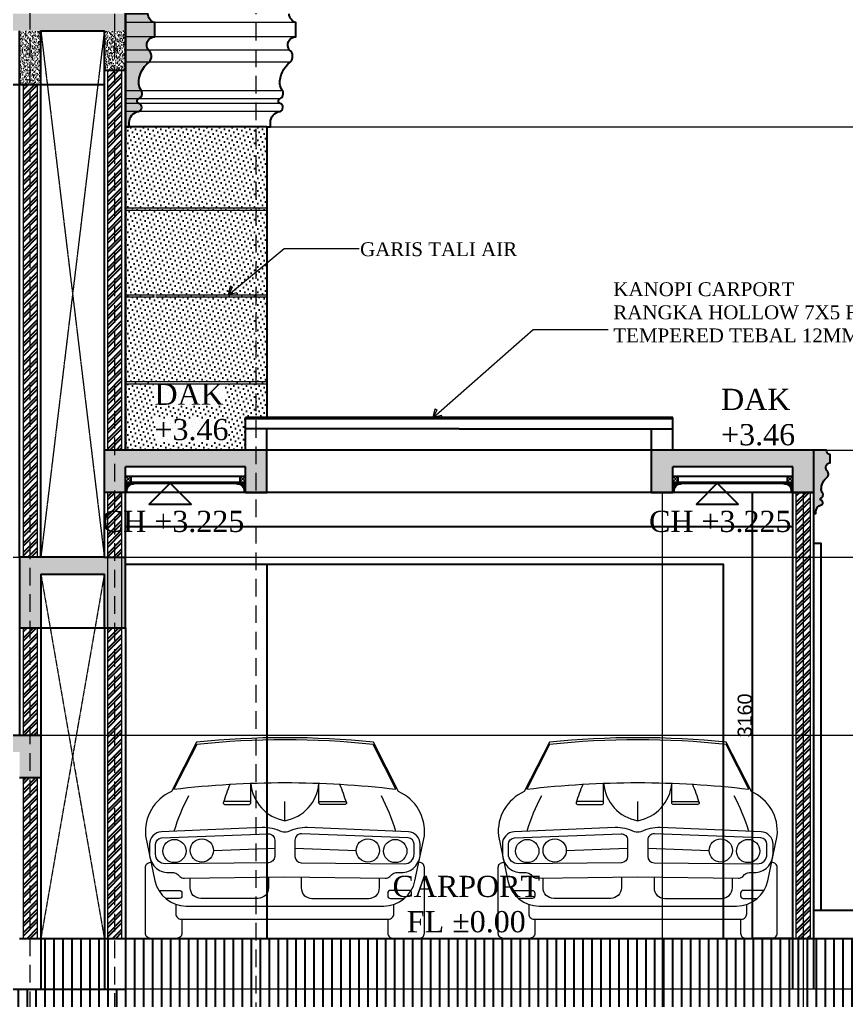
# Model space of a CAD drawing. Header units: millimetres. Extents: x -9564 to 494436, y -140371 to 4257.
# Drawn here: x 302972 to 308827, y -15362 to -8415 of the extents above; entities that cross this region are included whole.
import ezdxf

# ---------------------------------------------------------------- set-up
doc = ezdxf.new("R2010")
doc.units = ezdxf.units.MM
doc.header["$MEASUREMENT"] = 0
doc.linetypes.add('HIDDEN2', pattern=[0.1875, 0.125, -0.0625])
doc.layers.get('DEFPOINTS').update_dxf_attribs({"lineweight": 18})
for name, color, linetype, lineweight in [('09-Arsiran', 8, 'Continuous', 5), ('8', 8, 'Continuous', 5), ('AS', 8, 'HIDDEN2', 5), ('DIM', 1, 'Continuous', 5)]:
    doc.layers.add(name, color=color, linetype=linetype, lineweight=lineweight)
doc.layers.add('TEXT', color=4, linetype='Continuous')
doc.styles.get("Standard").update_dxf_attribs({"font": 'arial.ttf'})
doc.styles.add('style1', font='times.ttf', dxfattribs={"height": 0.15})
doc.dimstyles.new('Copy of 1000', dxfattribs={"dimtxt": 100, "dimasz": 1, "dimexe": 1.8, "dimexo": 0.0625, "dimgap": 0.5, "dimtad": 1, "dimdec": 0, "dimzin": 0, "dimdsep": 46, "dimtxsty": 'Standard', "dimblk": 'DOT', "dimcen": 0.09, "dimclrd": 1, "dimclre": 1, "dimclrt": 256, "dimadec": 0, "dimazin": 0, "dimtfac": 1, "dimtdec": 0, "dimtix": 1, "dimtmove": 0, "dimatfit": 3, "dimfxl": 1, "dimtolj": 1, "dimtzin": 0, "dimarcsym": 0})
pattern_1 = [(45, (251789.143, -140582.31), (-33.675954, 33.675954), []), (45, (251811.593, -140582.31), (-33.675954, 33.675954), [])]
pattern_2 = [(95, (184789.155, -140582.31), (28.018925, 23.5106715), [3.809999, -41.909992]), (40, (184789.155, -140582.31), (-32.0036846, 22.0353416), [3.0479994, -33.5281105]), (145.451445, (184791.49, -140580.35), (-3.984759, 45.546012), [3.238001, -35.618042]), (91.1842, (184781.97, -140575.125), (44.28204, 32.390676), [5.714999, -62.864988]), (141.635558, (184785.66, -140572.425), (-1.417323, 68.56534), [4.857004, -53.427112]), (36.18415, (184781.97, -140575.125), (-1.417323, 68.56534), [4.571993, -50.291937]), (66, (184787.36, -140573.328), (35.903989, 6.9790285), [3.809999, -41.909992]), (11, (184787.36, -140573.33), (-17.307982, 34.788232), [3.0479994, -33.527994]), (116.451445, (184790.35, -140572.747), (18.596007, 41.767261), [3.238001, -35.617981]), (82.5, (184789.155, -140582.309), (-11.5210916, 12.3946804), [0, -33.1215938, 0, -34.0359936, 0, -33.6549937]), (52.5, (184789.155, -140582.309), (-4.7179446, 23.6173956), [0, -19.4055963, 0, -32.359594, 0, -12.8269976]), (12.5, (184781.145, -140590.319), (19.9855688, 18.3652357), [0, -12.6999976, 0, -39.6239925, 0, -52.57799]), (2.5, (184777.553, -140593.911), (17.3527776, 24.544474), [0, -16.509997, 0, -26.314395, 0, -37.337993])]

# ---------------------------------------------------------------- blocks, each defined once
blk = doc.blocks.new('lis 3')
at = {"true_color": 0x636466}
h = blk.add_hatch(color=251, dxfattribs=at)
h.dxf.hatch_style = 1
h.paths.add_polyline_path([(93.2596, 135.8463), (93.2596, 135.9463, -0.319918), (93.2119, 136.0088), (93.0532, 136.0088), (93.0532, 135.2088), (93.0794, 135.2088), (93.0794, 135.238, -0.36498), (93.146, 135.317, 0.74874), (93.1481, 135.373, -0.70461), (93.1474, 135.4069, 0.42104), (93.1656, 135.4635, -0.123299), (93.1466, 135.5103, -0.24485), (93.2204, 135.6668, 0.438632), (93.2156, 135.7521, -0.621787)])
blk.add_lwpolyline([(93.0532, 135.2088), (93.0794, 135.2088), (93.0794, 135.238, -0.36498), (93.146, 135.317, 0.741922), (93.1486, 135.3729, -0.66528), (93.1451, 135.4059, 0.438756), (93.1656, 135.4635, -0.123299), (93.1466, 135.5103, -0.24485), (93.2204, 135.6668, 0.438632), (93.2156, 135.7521, -0.621787), (93.2596, 135.8463), (93.2596, 135.9463, -0.319918), (93.2119, 136.0088), (93.0532, 136.0088)], format="xyb", close=True)
blk = doc.blocks.new('aspot')
at = {"layer": 'AS'}
for p, q in [((118.2574, 123.4659), (118.2574, 140.6216)), ((118.8574, 123.0771), (118.8574, 140.6216)), ((119.8574, 123.3878), (119.8574, 140.6216))]:
    blk.add_line(p, q, dxfattribs=at)
blk = doc.blocks.new('*U119')
for p, q in [((-9.51, 37.84), (-9.51, 43.25)), ((9.51, 37.84), (9.51, 43.25)), ((0, 32.82), (0, 38.19)), ((-19.91, 24.53), (-2.81, 25.14)), ((2.81, 25.14), (19.91, 24.53))]:
    blk.add_line(p, q)
for points in [[(-38.83, 28.63), (-36.22, 16.07, 0.355359), (-27.52, 9), (27.58, 9, 0.355331), (36.28, 16.07), (38.89, 28.63, 0.324597), (31.68, 40.93), (24.69, 54.68, 0.052145), (-24.63, 54.68), (-31.63, 40.93, 0.324597)], [(-24.58, 54.09), (-30.92, 41.61), (-30.92, 41.61, -0.059427), (30.98, 41.61), (24.64, 54.09, 0.05217)], [(-16.8, 37.38), (-9.88, 37.38, 0.414214), (-9.51, 37.75), (-9.51, 37.82, 0.414214), (-9.88, 38.19), (-16.8, 38.19, 0.414214), (-17.17, 37.82), (-17.17, 37.75, 0.414214)], [(16.8, 37.38), (9.88, 37.38, -0.414214), (9.51, 37.75), (9.51, 37.82, -0.414214), (9.88, 38.19), (16.8, 38.19, -0.414214), (17.17, 37.82), (17.17, 37.75, -0.414214)], [(-4.66, 29.17, -0.427329), (-2.81, 27.41), (-2.81, 22.88, -0.410558), (-4.56, 21.11), (-33.36, 20.8, -0.417878), (-36.04, 23.45), (-36.04, 26.26, -0.401219), (-34.35, 28.03)], [(4.66, 29.17, 0.427329), (2.81, 27.41), (2.81, 22.88, 0.410558), (4.56, 21.11), (33.36, 20.8, 0.417878), (36.04, 23.45), (36.04, 26.26, 0.401219), (34.35, 28.03)]]:
    blk.add_lwpolyline(points, format="xyb", close=True)
for points in [[(-6.29, 30.92), (-34.43, 29.71, 0.401219), (-37.73, 26.26), (-37.73, 23.63, 0.414214), (-32.43, 18.34), (-31.07, 18.34, -0.198912), (-29.82, 17.82), (-29.29, 17.29, 0.202778), (-28.01, 16.77), (0, 17.13), (28.01, 16.77, 0.202778), (29.29, 17.29), (29.82, 17.82, -0.198912), (31.07, 18.34), (32.43, 18.34, 0.414214), (37.73, 23.63), (37.73, 26.26, 0.401219), (34.43, 29.71), (6.29, 30.92)], [(6.29, 30.92, 0.105807), (0.87, 29.72, -0.131652), (-0.87, 29.72, 0.105807), (-6.29, 30.92)], [(-28.7, 5.37), (-28.7, 1.48, -0.414214), (-30.18, 0), (-37.41, 0, -0.414214), (-38.89, 1.48), (-38.89, 19.74, -0.414214), (-37.41, 21.22), (-37.29, 21.22)], [(28.7, 5.37), (28.7, 1.48, 0.414214), (30.18, 0), (37.41, 0, 0.414214), (38.89, 1.48), (38.89, 19.74, 0.414214), (37.41, 21.22), (37.35, 21.22)], [(-4.56, 17.07), (-4.56, 14.1, -0.414214), (-7.52, 11.14), (-23.43, 11.14, -0.414214), (-26.39, 14.1), (-26.39, 16.79)], [(4.56, 17.07), (4.56, 14.1, 0.414214), (7.52, 11.14), (23.43, 11.14, 0.414214), (26.39, 14.1), (26.39, 16.79)], [(-35.17, 13.37), (-29.44, 13.37, -0.414214), (-28.7, 12.63), (-28.7, 11.88, -0.414214), (-29.44, 11.14), (-33.31, 11.14)], [(35.17, 13.37), (29.44, 13.37, 0.414214), (28.7, 12.63), (28.7, 11.88, 0.414214), (29.44, 11.14), (33.31, 11.14)], [(-30.39, 9.47), (-30.39, 6.85, 0.414214), (-28.91, 5.37), (28.91, 5.37, 0.414214), (30.39, 6.85), (30.39, 9.47)]]:
    blk.add_lwpolyline(points, format="xyb")
for centre in [(-30.79, 24.36), (-23.15, 24.53), (23.15, 24.53), (30.79, 24.36)]:
    blk.add_circle(centre, 3.24)
for centre, radius, start, end in [((41.5, 19.77), 61.38, 157.8337, 162.9014), ((2.03, 44.22), 11.58, 184.7818, 259.9045), ((-2.03, 44.22), 11.58, 280.0955, 355.2182), ((-41.5, 19.77), 61.38, 17.0986, 22.1663), ((27.74, 11.77), 61.38, 152.8297, 162.9014), ((-27.69, 11.77), 61.38, 17.0986, 27.1703)]:
    blk.add_arc(centre, radius, start, end)
blk = doc.blocks.new('_DOT')
at = {"color": 0, "linetype": 'ByBlock'}
blk.add_line((-0.5, 0), (-1, 0), dxfattribs=at)
at = {"color": 0, "linetype": 'ByBlock', "const_width": 0.5}
blk.add_lwpolyline([(-0.25, 0, 1), (0.25, 0, 1)], format="xyb", close=True, dxfattribs=at)
blk = doc.blocks.new('*D981')
at = {"color": 1, "lineweight": -2, "transparency": 16777216}
for p, q in [((308446.5, -11763.6), (308157.1, -11763.6)), ((308158.9, -11764.6), (308158.9, -14922.5)), ((308446.5, -14923.5), (308157.1, -14923.5))]:
    blk.add_line(p, q, dxfattribs=at)
at = {"layer": 'DEFPOINTS', "color": 0, "transparency": 16777216}
for p in [(308446.5, -11763.6), (308158.9, -14923.5), (308446.5, -14923.5)]:
    blk.add_point(p, dxfattribs=at)
at = {"color": 1, "lineweight": -2, "transparency": 16777216}
for p, rotation in [((308158.9, -11763.6), 90), ((308158.9, -14923.5), 270)]:
    blk.add_blockref('_DOT', p, dxfattribs=dict(at, rotation=rotation))
at = {"transparency": 16777216, "insert": (308107.3, -13343.6), "char_height": 100, "attachment_point": 5, "rotation": 90}
blk.add_mtext('\\A1;3160', dxfattribs=at)

msp = doc.modelspace()

# ---------------------------------------------------------------- hatches: boundary and pattern name
h = msp.add_hatch()
h.set_pattern_fill('ANSI32', color=8, scale=4.999999)
h.set_pattern_definition(pattern_1)
h.paths.add_polyline_path([(303696.5238, -8773.5389), (303646.5238, -8773.5389), (303646.5238, -11463.5753), (303696.5238, -11463.5752)])
h.paths.add_polyline_path([(303646.5238, -8773.5389), (303596.5238, -8773.5389), (303596.5238, -11463.5753), (303646.5238, -11463.5753)])
h.paths.add_polyline_path([(303096.5238, -8873.5388), (303046.5239, -8873.5388), (303046.5239, -12223.5382), (303096.5238, -12223.5382)])
h.paths.add_polyline_path([(303046.5239, -8873.5388), (302996.5238, -8873.5388), (302996.5238, -12223.5382), (303046.5239, -12223.5382)])
h.paths.add_polyline_path([(303696.5238, -11763.5753), (303646.5238, -11763.5753), (303646.5238, -12223.5382), (303696.5238, -12223.5382)])
h.paths.add_polyline_path([(303646.5238, -11763.5753), (303596.5238, -11763.5753), (303596.5238, -12223.5382), (303646.5238, -12223.5382)])
h.paths.add_polyline_path([(295255.7749, -12203.5812), (296598.2584, -12203.5812), (296598.2584, -11633.3037), (295255.7749, -11633.3037)])
h = msp.add_hatch()
h.set_pattern_fill('DOTS', color=8, scale=19.999996, angle=45)
h.set_pattern_definition([(45, (264044.216, -140582.31), (-11.225318, 33.675954), [0, -31.749994])])
h.paths.add_polyline_path([(304571.5238, -11463.5748), (304571.5238, -11233.5378), (304721.5234, -11233.5378), (304721.5238, -9173.5388), (303721.5237, -9173.5388), (303721.5233, -11463.575)])
h = msp.add_hatch(color=8)
h.dxf.hatch_style = 1
h.paths.add_polyline_path([(308712.608, -11554.9817), (308712.608, -11498.7316, -0.319917543), (308685.8189, -11463.5753), (308596.5219, -11463.5753), (308596.5219, -11913.576), (308611.2833, -11913.576), (308611.2833, -11897.146, -0.364980261), (308648.7243, -11852.6868, 0.741922305), (308650.2156, -11821.2781, -0.716331564), (308649.5203, -11802.1399, 0.421039659), (308659.7412, -11770.3246, -0.123298842), (308649.0906, -11743.992, -0.244850476), (308690.5644, -11655.9465, 0.438632097), (308687.9019, -11607.9436, -0.621787194)])
h = msp.add_hatch()
h.set_pattern_fill('ANSI32', color=8, scale=4.999999)
h.set_pattern_definition(pattern_1)
h.paths.add_polyline_path([(308571.5237, -12223.5382), (308521.5219, -12223.5382), (308521.5219, -13483.538), (308571.5237, -13483.538)])
h.paths.add_polyline_path([(308521.5219, -12223.5382), (308471.5221, -12223.5382), (308471.5226, -13483.538), (308521.5219, -13483.538)])
h.paths.add_polyline_path([(308521.5219, -11763.5753), (308471.522, -11763.5753), (308471.5221, -12223.5382), (308521.5219, -12223.5382)])
h.paths.add_polyline_path([(308571.5237, -11763.5753), (308521.5219, -11763.5753), (308521.5219, -12223.5382), (308571.5237, -12223.5382)])
h.paths.add_polyline_path([(308571.5237, -13483.538), (308521.5219, -13483.538), (308521.5219, -14923.5377), (308571.5237, -14923.5377)])
h.paths.add_polyline_path([(308521.5219, -13483.538), (308471.5226, -13483.538), (308471.5232, -14923.5377), (308521.5219, -14923.5377)])
h = msp.add_hatch()
h.set_pattern_fill('ANSI32', color=8, scale=4.999999)
h.set_pattern_definition(pattern_1)
h.paths.add_polyline_path([(303696.5238, -13483.538), (303646.5238, -13483.538), (303646.5238, -14923.5377), (303696.5238, -14923.5377)])
h.paths.add_polyline_path([(303646.5238, -13483.538), (303596.5238, -13483.538), (303596.5238, -14923.5377), (303646.5238, -14923.5377)])
h.paths.add_polyline_path([(303646.5238, -12723.5381), (303596.5238, -12723.5381), (303596.5238, -13483.538), (303646.5238, -13483.538)])
h.paths.add_polyline_path([(303696.5238, -12723.5381), (303646.5238, -12723.5381), (303646.5238, -13483.538), (303696.5238, -13483.538)])
h.paths.add_polyline_path([(303046.5239, -12723.5381), (302996.5238, -12723.5381), (302996.5238, -13483.538), (303046.5239, -13483.538)])
h.paths.add_polyline_path([(303096.5238, -12723.5381), (303046.5239, -12723.5381), (303046.5239, -13483.538), (303096.5238, -13483.538)])
h.paths.add_polyline_path([(303046.5239, -13783.5379), (302996.5238, -13783.5379), (302996.5238, -14923.5377), (303046.5239, -14923.5377)])
h.paths.add_polyline_path([(303096.5238, -13783.5379), (303046.5239, -13783.5379), (303046.5239, -14923.5377), (303096.5238, -14923.5377)])
h.paths.add_polyline_path([(300049.0245, -13783.5379), (299999.0245, -13783.5379), (299999.0245, -14923.5377), (300049.0245, -14923.5377)])
h.paths.add_polyline_path([(300099.0245, -13783.5379), (300049.0245, -13783.5379), (300049.0245, -14923.5377), (300099.0245, -14923.5377)])
h.paths.add_polyline_path([(300099.0245, -12723.5381), (300049.0245, -12723.5381), (300049.0245, -13483.538), (300099.0245, -13483.538)])
h.paths.add_polyline_path([(300049.0245, -12723.5381), (299999.0245, -12723.5381), (299999.0245, -13483.538), (300049.0245, -13483.538)])
h.paths.add_polyline_path([(296150.1704, -14993.7417), (298704.4418, -14993.7417), (298704.4418, -14423.4643), (296150.1704, -14423.4643)], flags=9)
h = msp.add_hatch()
h.set_pattern_fill('ANSI31', color=8, scale=19.999996, angle=45)
h.set_pattern_definition([(90, (184789.155, -140582.31), (-63.499988, 0), [])])
h.paths.add_polyline_path([(300049.0245, -15283.5376), (299974.0245, -15283.5376), (299974.0245, -14923.5377), (297801.5232, -14923.5377), (297801.5232, -15483.5376), (300049.0245, -15483.5376)])
h.paths.add_polyline_path([(297801.5232, -14923.5377), (297051.5234, -14923.5377), (297051.5234, -15483.5376), (297801.5232, -15483.5376)])
h.paths.add_polyline_path([(297051.5234, -14923.5377), (296801.5234, -14923.5377), (296801.5234, -15483.5376), (297051.5234, -15483.5376)])
h.paths.add_polyline_path([(296801.5234, -14923.5377), (295201.5237, -14923.5377), (295201.5237, -15283.5376), (295051.5238, -15283.5376), (295051.5238, -15483.5376), (296801.5234, -15483.5376)])
h.paths.add_polyline_path([(302971.5242, -15283.5376), (300049.0245, -15283.5376), (300049.0245, -15483.5376), (302971.5242, -15483.5376)])
h.paths.add_polyline_path([(303646.5238, -14923.5377), (303121.5242, -14923.5377), (303121.5242, -15483.5376), (303646.5238, -15483.5376)])
h.paths.add_polyline_path([(303121.5242, -15283.5376), (303046.5239, -15283.5376), (303046.5239, -15483.5376), (303121.5242, -15483.5376)])
h.paths.add_polyline_path([(303046.5239, -15283.5376), (302971.5242, -15283.5376), (302971.5242, -15483.5376), (303046.5239, -15483.5376)])
h.paths.add_polyline_path([(303721.5238, -14923.5377), (303721.5238, -15283.5376), (303646.5238, -15283.5376), (303646.5238, -15483.5376), (312696.5223, -15483.5376), (312696.5223, -14923.5377)])
at = {"layer": '8'}
h = msp.add_hatch(dxfattribs=at)
h.set_pattern_fill('ANSI31', color=256, scale=51.834353, style=0)
h.set_pattern_definition([(45, (-8833.826, -134295.2505), (-4.58155281, 4.58155281), [])])
h.paths.add_polyline_path([(303767.803, -11707.9855), (303765.4125, -11698.7823), (303786.3167, -11698.7823), (303786.3167, -11703.8043), (303778.7233, -11703.8043), (303778.7233, -11707.1426, 0.060638717)])
h.paths.add_polyline_path([(303734.4404, -11736.1091), (303731.6271, -11725.2872, 0.341538205), (303741.3419, -11712.7241, 0.587783904), (303721.5238, -11701.6901), (303721.5238, -11698.7823), (303765.4125, -11698.7823), (303767.803, -11707.9855, 0.25653332)])
h.paths.add_polyline_path([(303721.5238, -11701.6901, -0.587783904), (303741.3419, -11712.7241, -0.587783904), (303721.5238, -11723.758)], flags=16)
h.paths.add_polyline_path([(303721.5238, -11723.758, 0.205076464), (303731.6271, -11725.2872), (303734.4404, -11736.1091, 0.113633135), (303731.5648, -11756.2425), (303726.5238, -11756.2425), (303726.5238, -11763.5753), (303721.5238, -11763.5753)])
h = msp.add_hatch(dxfattribs=at)
h.set_pattern_fill('ANSI31', color=256, scale=51.834353, style=0)
h.set_pattern_definition([(45, (-8415.053, -134295.2505), (-4.58155281, 4.58155281), [])])
h.paths.add_polyline_path([(304525.2444, -11707.9855), (304527.6349, -11698.7823), (304506.7307, -11698.7823), (304506.7307, -11703.8044), (304514.3241, -11703.8044), (304514.3241, -11707.1426, -0.060638717)])
h.paths.add_polyline_path([(304558.607, -11736.1091), (304561.4203, -11725.2873, -0.341538205), (304551.7055, -11712.7241, -0.587783904), (304571.5236, -11701.6901), (304571.5236, -11698.7823), (304527.6349, -11698.7823), (304525.2444, -11707.9855, -0.25653332)])
h.paths.add_polyline_path([(304571.5236, -11701.6901, 0.587783904), (304551.7055, -11712.7241, 0.587783904), (304571.5236, -11723.7581)], flags=16)
h.paths.add_polyline_path([(304571.5236, -11723.7581, -0.205076464), (304561.4203, -11725.2873), (304558.607, -11736.1091, -0.113633135), (304561.4826, -11756.2425), (304566.5236, -11756.2425), (304566.5236, -11763.5753), (304571.5236, -11763.5753)])
h = msp.add_hatch(dxfattribs=at)
h.set_pattern_fill('ANSI31', color=256, scale=51.834353, style=0)
h.set_pattern_definition([(45, (-4958.8276, -134295.2524), (-4.58155281, 4.58155281), [])])
h.paths.add_polyline_path([(307642.8013, -11707.9874), (307640.4108, -11698.7843), (307661.315, -11698.7843), (307661.315, -11703.8063), (307653.7216, -11703.8063), (307653.7216, -11707.1446, 0.060638717)])
h.paths.add_polyline_path([(307609.4387, -11736.111), (307606.6254, -11725.2892, 0.341538205), (307616.3402, -11712.726, 0.587783904), (307596.5221, -11701.6921), (307596.5221, -11698.7843), (307640.4108, -11698.7843), (307642.8013, -11707.9874, 0.25653332)])
h.paths.add_polyline_path([(307596.5221, -11701.6921, -0.587783904), (307616.3402, -11712.726, -0.587783904), (307596.5221, -11723.76)], flags=16)
h.paths.add_polyline_path([(307596.5221, -11723.76, 0.205076464), (307606.6254, -11725.2892), (307609.4387, -11736.111, 0.113633135), (307606.5631, -11756.2445), (307601.5221, -11756.2445), (307601.5221, -11763.5772), (307596.5221, -11763.5772)])
h = msp.add_hatch(dxfattribs=at)
h.set_pattern_fill('ANSI31', color=256, scale=51.834353, style=0)
h.set_pattern_definition([(45, (-4540.055, -134295.2525), (-4.58155281, 4.58155281), [])])
h.paths.add_polyline_path([(308400.2427, -11707.9875), (308402.6332, -11698.7843), (308381.729, -11698.7843), (308381.729, -11703.8063), (308389.3224, -11703.8063), (308389.3224, -11707.1446, -0.060638717)])
h.paths.add_polyline_path([(308433.6053, -11736.1111), (308436.4186, -11725.2892, -0.341538205), (308426.7038, -11712.7261, -0.587783904), (308446.5219, -11701.6921), (308446.5219, -11698.7843), (308402.6332, -11698.7843), (308400.2427, -11707.9875, -0.25653332)])
h.paths.add_polyline_path([(308446.5219, -11701.6921, 0.587783904), (308426.7038, -11712.7261, 0.587783904), (308446.5219, -11723.76)], flags=16)
h.paths.add_polyline_path([(308446.5219, -11723.76, -0.205076464), (308436.4186, -11725.2892), (308433.6053, -11736.1111, -0.113633135), (308436.4809, -11756.2445), (308441.5219, -11756.2445), (308441.5219, -11763.5772), (308446.5219, -11763.5772)])
at = {"layer": 'DIM', "true_color": 0x636466}
h = msp.add_hatch(dxfattribs=at)
h.set_pattern_fill('AR-CONC', color=251, scale=0.2, angle=45)
h.set_pattern_definition([(95, (184789.155, -140532.31), (28.018925, 23.5106715), [3.809999, -41.909992]), (40, (184789.155, -140532.31), (-32.003685, 22.0353416), [3.0479994, -33.5281105]), (145.451445, (184791.49, -140530.35), (-3.984759, 45.546012), [3.238001, -35.618042]), (91.1842, (184781.97, -140525.125), (44.28204, 32.390676), [5.714999, -62.864988]), (141.635558, (184785.66, -140522.425), (-1.417323, 68.56534), [4.857004, -53.427112]), (36.18415, (184781.97, -140525.125), (-1.417323, 68.56534), [4.571993, -50.291937]), (66, (184787.36, -140523.328), (35.903989, 6.9790285), [3.809999, -41.909992]), (11, (184787.36, -140523.33), (-17.307982, 34.788232), [3.0479994, -33.527994]), (116.451445, (184790.35, -140522.747), (18.596007, 41.767261), [3.238001, -35.617981]), (82.5, (184789.155, -140532.309), (-11.5210916, 12.3946804), [0, -33.1215938, 0, -34.0359936, 0, -33.6549937]), (52.5, (184789.155, -140532.309), (-4.7179446, 23.6173956), [0, -19.4055963, 0, -32.359594, 0, -12.8269976]), (12.5, (184781.145, -140540.319), (19.9855688, 18.3652357), [0, -12.6999976, 0, -39.6239925, 0, -52.57799]), (2.5, (184777.553, -140543.911), (17.3527776, 24.544474), [0, -16.509997, 0, -26.314395, 0, -37.337993])])
h.paths.add_polyline_path([(297801.5232, -8373.5389), (297051.5234, -8373.5389), (297051.5234, -8493.5389), (297801.5232, -8493.5389)])
h.paths.add_polyline_path([(300049.0245, -8373.5389), (297801.5232, -8373.5389), (297801.5232, -8493.5389), (299974.0245, -8493.5389), (299974.0245, -8873.5388), (300049.0245, -8873.5388)])
h.paths.add_polyline_path([(302971.5238, -8373.5389), (300049.0245, -8373.5389), (300049.0245, -8873.5388), (300124.0245, -8873.5388), (300124.0245, -8493.5389), (302971.5238, -8493.5389)])
h.paths.add_polyline_path([(303721.5231, -8373.5389), (302971.5238, -8373.5389), (302971.5238, -8493.5389), (303721.5231, -8493.5389)])
h.paths.add_polyline_path([(296971.5253, -8373.5389), (296971.5253, -8393.5389), (296801.5234, -8393.5389), (296801.5234, -8873.5388), (296876.5226, -8873.5388), (296876.5226, -8493.5389), (297051.5234, -8493.5389), (297051.5234, -8373.5389)])
h.paths.add_polyline_path([(296801.5234, -8393.5389), (295201.5237, -8393.5389), (295201.5237, -8373.5389), (295051.5238, -8373.5389), (295051.5238, -8873.5388), (295201.5237, -8873.5388), (295201.5237, -8493.5389), (296726.5226, -8493.5389), (296726.5226, -8873.5388), (296801.5234, -8873.5388)])
h = msp.add_hatch(dxfattribs=at)
h.set_pattern_fill('AR-CONC', color=251, scale=0.2, angle=45)
h.set_pattern_definition(pattern_2)
h.paths.add_polyline_path([(303046.5239, -8493.5389), (302971.5238, -8493.5389), (302971.5238, -8873.5388), (303046.5239, -8873.5388)])
h.paths.add_polyline_path([(303121.5238, -8493.5389), (303046.5239, -8493.5389), (303046.5239, -8873.5388), (303121.5238, -8873.5388)])
h = msp.add_hatch(dxfattribs=at)
h.set_pattern_fill('AR-CONC', color=251, scale=0.2, angle=45)
h.set_pattern_definition([(95, (185389.155, -140532.31), (28.018925, 23.5106715), [3.809999, -41.909992]), (40, (185389.155, -140532.31), (-32.003685, 22.0353416), [3.0479994, -33.5281105]), (145.451445, (185391.49, -140530.35), (-3.984759, 45.546012), [3.238001, -35.618042]), (91.1842, (185381.97, -140525.125), (44.28204, 32.390676), [5.714999, -62.864988]), (141.635558, (185385.66, -140522.425), (-1.417323, 68.56534), [4.857004, -53.427112]), (36.18415, (185381.97, -140525.125), (-1.417323, 68.56534), [4.571993, -50.291937]), (66, (185387.36, -140523.328), (35.903989, 6.9790285), [3.809999, -41.909992]), (11, (185387.36, -140523.33), (-17.307982, 34.788232), [3.0479994, -33.527994]), (116.451445, (185390.35, -140522.747), (18.596007, 41.767261), [3.238001, -35.617981]), (82.5, (185389.155, -140532.309), (-11.5210916, 12.3946804), [0, -33.1215938, 0, -34.0359936, 0, -33.6549937]), (52.5, (185389.155, -140532.309), (-4.7179446, 23.6173956), [0, -19.4055963, 0, -32.359594, 0, -12.8269976]), (12.5, (185381.144, -140540.319), (19.9855688, 18.3652357), [0, -12.6999976, 0, -39.6239925, 0, -52.57799]), (2.5, (185377.552, -140543.911), (17.3527776, 24.544474), [0, -16.509997, 0, -26.314395, 0, -37.337993])])
h.paths.add_polyline_path([(303721.5234, -8493.5389), (303646.5235, -8493.5389), (303646.5235, -8773.5389), (303721.5234, -8773.5389)])
h.paths.add_polyline_path([(303646.5235, -8493.5389), (303571.5234, -8493.5389), (303571.5234, -8773.5389), (303646.5235, -8773.5389)])
h = msp.add_hatch(dxfattribs=at)
h.set_pattern_fill('AR-CONC', color=251, scale=0.2, angle=45)
h.set_pattern_definition(pattern_2)
h.paths.add_polyline_path([(304721.5237, -11463.5747), (303646.5238, -11463.5753), (303646.5238, -11763.5753), (303721.5238, -11763.5753), (303721.5238, -11583.5753), (304571.5238, -11583.5744), (304571.5238, -11763.575), (304721.5237, -11763.5753)])
h.paths.add_polyline_path([(303646.5238, -11463.5753), (303571.5238, -11463.5753), (303571.5238, -11763.5753), (303646.5238, -11763.5753)])
h.paths.add_polyline_path([(307596.5221, -11583.5753), (308446.5219, -11583.5753), (308446.522, -11763.5753), (308596.5219, -11763.5753), (308596.5219, -11463.5753), (307446.5202, -11463.5753), (307446.5202, -11763.5753), (307596.5221, -11763.5753)])
h = msp.add_hatch(dxfattribs=at)
h.set_pattern_fill('AR-CONC', color=251, scale=0.2, angle=45)
h.set_pattern_definition(pattern_2)
h.paths.add_polyline_path([(303121.5238, -12343.5382), (303571.5238, -12343.5382), (303571.5238, -12723.5381), (303646.5238, -12723.5381), (303646.5238, -12223.5382), (303571.5238, -12223.5382), (303046.5239, -12223.5382), (303046.5239, -12723.5381), (303121.5238, -12723.5381)])
h.paths.add_polyline_path([(303046.5239, -12223.5382), (302971.5238, -12223.5382), (302971.5238, -12723.5381), (303046.5239, -12723.5381)])
h.paths.add_polyline_path([(303721.5238, -12223.5382), (303646.5238, -12223.5382), (303646.5238, -12723.5381), (303721.5238, -12723.5381)])
h = msp.add_hatch(dxfattribs=at)
h.set_pattern_fill('AR-CONC', color=251, scale=0.2, angle=45)
h.set_pattern_definition([(95, (184789.155, -140582.31), (28.018925, 23.5106715), [3.809999, -41.909992]), (40, (184789.155, -140582.31), (-32.003685, 22.0353416), [3.0479994, -33.5281105]), (145.451445, (184791.49, -140580.35), (-3.984759, 45.546012), [3.238001, -35.618042]), (91.1842, (184781.97, -140575.125), (44.28204, 32.390676), [5.714999, -62.864988]), (141.635558, (184785.66, -140572.425), (-1.417323, 68.56534), [4.857004, -53.427112]), (36.18415, (184781.97, -140575.125), (-1.417323, 68.56534), [4.571993, -50.291937]), (66, (184787.36, -140573.328), (35.903989, 6.9790285), [3.809999, -41.909992]), (11, (184787.36, -140573.33), (-17.307982, 34.788232), [3.0479994, -33.527994]), (116.451445, (184790.35, -140572.747), (18.596007, 41.767261), [3.238001, -35.617981]), (82.5, (184789.155, -140582.309), (-11.5210916, 12.3946804), [0, -33.1215938, 0, -34.0359936, 0, -33.6549937]), (52.5, (184789.155, -140582.309), (-4.7179446, 23.6173956), [0, -19.4055963, 0, -32.359594, 0, -12.8269976]), (12.5, (184781.145, -140590.319), (19.9855688, 18.3652357), [0, -12.6999976, 0, -39.6239925, 0, -52.57799]), (2.5, (184777.553, -140593.911), (17.3527776, 24.544474), [0, -16.509997, 0, -26.314395, 0, -37.337993])])
h.paths.add_polyline_path([(303046.5239, -13483.538), (300049.0245, -13483.538), (300049.0245, -13783.5379), (300124.0245, -13783.5379), (300124.0245, -13603.5379), (302971.5238, -13603.5379), (302971.5238, -13783.5379), (303046.5239, -13783.5379)])
h.paths.add_polyline_path([(300049.0245, -13483.538), (299974.0245, -13483.538), (299974.0245, -13783.5379), (300049.0245, -13783.5379)])
h.paths.add_polyline_path([(303121.5238, -13483.538), (303046.5239, -13483.538), (303046.5239, -13783.5379), (303121.5238, -13783.5379)])

# ---------------------------------------------------------------- linework, layer by layer
for p, q in [((303721.5238, -11463.5752), (303721.5238, -4523.5396)), ((302971.5238, -12223.5382), (302971.5238, -8493.5389)), ((303121.5238, -8493.5389), (303571.5238, -8493.5389)), ((303121.5238, -12223.5382), (303121.5238, -8493.5389)), ((303571.5238, -12223.5382), (303571.5238, -8493.5389)), ((303571.5238, -8773.5389), (303721.5234, -8773.5389)), ((295051.5238, -8873.5388), (303571.5238, -8873.5388)), ((304721.5238, -9173.5388), (303721.5234, -9173.5388)), ((303721.5237, -9173.5388), (303721.5237, -11463.5753)), ((304721.5238, -9178.5388), (304721.5238, -11243.5378)), ((304571.5238, -11463.5747), (304571.5238, -11233.5378)), ((307596.5221, -11233.5381), (304571.5238, -11233.5378)), ((307596.5221, -11243.5381), (304571.5238, -11243.5378)), ((307596.5221, -11313.5378), (307596.5221, -11233.5381)), ((306084.023, -11313.5381), (304571.5238, -11313.5378)), ((304721.5237, -11763.5747), (304721.5238, -11313.5372)), ((306084.023, -11313.5381), (307596.5221, -11313.5378)), ((307446.5202, -11463.5747), (307446.5202, -11313.5372)), ((307446.5221, -11763.5752), (307446.5221, -11313.5378)), ((307596.5221, -11463.5369), (307596.5221, -11313.5378)), ((307596.5221, -11463.5753), (307596.5221, -11313.5378)), ((304721.5237, -11463.5747), (303571.5238, -11463.5753)), ((307596.524, -11463.5753), (304721.5237, -11463.5747)), ((308685.8189, -11463.5753), (307446.5221, -11463.5753)), ((308596.5219, -11913.5382), (308596.5219, -11463.5753)), ((304571.5238, -11583.5747), (303721.5238, -11583.5753)), ((303721.5238, -12723.5381), (303721.5238, -11583.5753)), ((304571.5238, -11763.5746), (304571.5238, -11583.5747)), ((308446.5219, -11583.5753), (307596.5221, -11583.5753)), ((307596.5221, -11763.5752), (307596.5221, -11583.5753)), ((308446.5234, -15283.5376), (308446.5219, -11583.5753)), ((303721.5238, -11648.5753), (304571.5236, -11648.575)), ((303761.5238, -11688.5753), (303761.5238, -11648.5753)), ((304531.5657, -11648.575), (304531.5657, -11688.5754)), ((307596.5221, -11648.5773), (308446.5219, -11648.5769)), ((307636.5221, -11688.5772), (307636.5221, -11648.5772)), ((308406.564, -11648.5769), (308406.564, -11688.5773)), ((303721.5238, -11673.5753), (303721.5238, -11723.5753)), ((303721.5238, -11698.5753), (304571.5236, -11698.575)), ((304571.5236, -11713.5746), (304571.5236, -11673.5746)), ((307596.5221, -11698.5772), (308446.5219, -11698.5769)), ((308446.5219, -11713.5766), (308446.5219, -11673.5766)), ((308596.5219, -11763.5753), (303571.5238, -11763.5753)), ((304571.5238, -11763.5746), (304721.5237, -11763.5753)), ((307446.5221, -11763.5752), (307596.5221, -11763.5753)), ((308446.522, -11763.5753), (308596.5219, -11763.5753)), ((308596.5237, -12123.5382), (308596.5219, -11913.5382)), ((303721.5238, -12005.6655), (308446.5221, -12005.6635)), ((308596.5237, -15283.5376), (308596.5237, -12123.5382)), ((308596.5237, -12123.5382), (308647.1611, -12123.5382)), ((308647.1611, -14723.5377), (308647.1611, -12123.5382)), ((302971.5238, -12223.5382), (302971.5238, -13483.538)), ((303571.5238, -12223.5382), (302971.5238, -12223.5382)), ((303571.5238, -12223.5382), (303721.5238, -12223.5382)), ((304721.5238, -12274.1534), (304721.5238, -14923.5377)), ((303121.5238, -12343.5382), (303121.5238, -15283.5376)), ((303121.5238, -12343.5382), (303571.5238, -12343.5382)), ((303571.5238, -12723.5381), (303571.5238, -12343.5382)), ((302971.5238, -12723.5381), (303721.5238, -12723.5381)), ((303571.5238, -12723.5381), (303571.5238, -15283.5376)), ((303721.5238, -12723.5381), (303721.5238, -15283.5376)), ((299974.0245, -13483.538), (303121.5238, -13483.538)), ((302971.5238, -13783.5379), (303121.5238, -13783.5379)), ((308596.5237, -14723.5377), (312696.5223, -14723.5377)), ((302971.5238, -14923.5377), (308396.5237, -14923.5377)), ((308396.5237, -14923.5377), (312696.5223, -14923.5377)), ((299974.0245, -15283.5376), (303121.5238, -15283.5376)), ((303121.5238, -15283.5376), (303721.5238, -15283.5376))]:
    msp.add_line(p, q)
for points in [[(304721.5238, -9173.5388), (304747.7662, -9173.5388), (304747.7662, -9144.3299, -0.364980261), (304814.3279, -9065.2914, 0.741922305), (304816.9791, -9009.4538, -0.665280215), (304813.4888, -8976.4726, 0.438756472), (304833.9136, -8918.8701, -0.123298842), (304814.9791, -8872.0566, -0.244850476), (304888.7102, -8715.5316, 0.438632097), (304883.9768, -8630.1931, -0.621787194), (304927.8987, -8536.0389), (304927.8987, -8436.0389, -0.319917543), (304880.2737, -8373.5389)], [(308596.5219, -11913.576), (308611.2833, -11913.576), (308611.2833, -11897.146, -0.364980261), (308648.7243, -11852.6868, 0.741922305), (308650.2156, -11821.2781, -0.665280215), (308648.2523, -11802.7261, 0.438756472), (308659.7412, -11770.3246, -0.123298842), (308649.0906, -11743.992, -0.244850476), (308690.5644, -11655.9465, 0.438632097), (308687.9019, -11607.9436, -0.621787194), (308712.608, -11554.9817), (308712.608, -11498.7316, -0.319917543), (308685.8189, -11463.5753)]]:
    msp.add_lwpolyline(points, format="xyb")
for points in [[(304037.5942, -11698.5749), (303889.5998, -11846.5693), (304185.5886, -11846.5693), (304037.5942, -11698.5749)], [(307912.5925, -11698.5769), (307764.5981, -11846.5713), (308060.5869, -11846.5713), (307912.5925, -11698.5769)], [(307956.403, -14922.8793), (307955.9959, -12273.6564), (303721.5238, -12274.307)]]:
    msp.add_lwpolyline(points)
at = {"layer": '09-Arsiran'}
for p, q in [((304927.8987, -8436.0389), (303721.5234, -8436.0389)), ((304927.8987, -8536.0389), (303721.5234, -8536.0389)), ((304883.9768, -8630.1931), (303721.5234, -8630.1931)), ((304888.7102, -8715.5316), (303721.5234, -8715.5316)), ((304833.9136, -8918.8701), (303721.5234, -8918.8701)), ((304813.4888, -8976.4726), (303721.5234, -8976.4726)), ((304816.9791, -9009.4538), (303721.5234, -9009.4538)), ((304814.3279, -9065.2914), (303721.5234, -9065.2914)), ((303721.5238, -9748.5387), (304721.5238, -9748.5387)), ((303721.5238, -9763.5387), (304721.5238, -9763.5387)), ((303721.5238, -10363.5386), (303926.5227, -10363.5386)), ((303721.5238, -10378.5385), (303926.5227, -10378.5385)), ((303936.5221, -10363.5386), (304721.5237, -10363.5386)), ((303936.5221, -10378.5385), (304721.5237, -10378.5385)), ((303721.5238, -10978.5384), (303926.5227, -10978.5384)), ((303721.5238, -10993.5384), (303926.5227, -10993.5384)), ((303926.5227, -10978.5384), (304721.5237, -10978.5384)), ((303926.5227, -10993.5384), (304721.5237, -10993.5384))]:
    msp.add_line(p, q, dxfattribs=at)
at = {"layer": '8'}
for p, q in [((303596.5238, -11463.5753), (303596.5238, -8773.5389)), ((303696.5238, -11463.5753), (303696.5238, -8773.5389)), ((302996.5238, -8873.5388), (302996.5238, -12223.5382)), ((303096.5238, -8873.5388), (303096.5238, -12223.5382)), ((304451.7297, -10363.5386), (304844.546, -10035.5137)), ((304844.546, -10035.5137), (305376.0024, -10035.5137)), ((304451.7297, -10363.5386), (304464.9841, -10301.2622)), ((304476.1062, -10309.1694), (304451.7297, -10363.5386)), ((304509.5743, -10349.2482), (304451.7297, -10363.5386)), ((304464.9841, -10301.2622), (304476.1062, -10309.1694)), ((304515.3714, -10361.602), (304509.5743, -10349.2482)), ((304451.7297, -10363.5386), (304515.3714, -10361.602)), ((305901.2789, -11233.5379), (306608.6389, -10610.2885)), ((306608.6389, -10610.2885), (307140.0953, -10610.2885)), ((305901.2789, -11233.5379), (305914.5334, -11171.2616)), ((305925.6554, -11179.1688), (305901.2789, -11233.5379)), ((305914.5334, -11171.2616), (305925.6554, -11179.1688)), ((305959.1236, -11219.2475), (305901.2789, -11233.5379)), ((305901.2789, -11233.5379), (305964.9207, -11231.6014)), ((305964.9207, -11231.6014), (305959.1236, -11219.2475)), ((303761.5238, -11688.5753), (303721.5238, -11648.5753)), ((303721.5238, -11688.5753), (303761.5238, -11648.5753)), ((304571.5657, -11688.575), (304531.5657, -11648.575)), ((304531.5657, -11688.575), (304571.5657, -11648.575)), ((307636.5221, -11688.5772), (307596.5221, -11648.5772)), ((307596.5221, -11688.5772), (307636.5221, -11648.5772)), ((308446.564, -11688.5769), (308406.564, -11648.5769)), ((308406.564, -11688.5769), (308446.564, -11648.5769)), ((303721.5238, -11688.5753), (304571.5236, -11688.575)), ((303786.3167, -11698.7823), (303721.5238, -11698.7823)), ((303721.5238, -11698.7823), (303721.5238, -11763.5753)), ((303778.7233, -11703.8043), (303778.7233, -11707.1426)), ((303786.3167, -11703.8043), (303778.7233, -11703.8043)), ((303786.3167, -11698.7823), (303786.3167, -11703.8043)), ((304506.7307, -11698.7823), (304571.5236, -11698.7823)), ((304506.7307, -11698.7823), (304506.7307, -11703.8044)), ((304506.7307, -11703.8044), (304514.3241, -11703.8044)), ((304514.3241, -11703.8044), (304514.3241, -11707.1426)), ((304531.5657, -11688.575), (304571.5657, -11688.575)), ((304571.5236, -11698.7823), (304571.5236, -11763.5753)), ((307596.5221, -11673.5772), (307596.5221, -11723.5772)), ((307596.5221, -11688.5772), (308446.5219, -11688.5769)), ((307661.315, -11698.7843), (307596.5221, -11698.7843)), ((307596.5221, -11698.7843), (307596.5221, -11763.5772)), ((307653.7216, -11703.8063), (307653.7216, -11707.1446)), ((307661.315, -11703.8063), (307653.7216, -11703.8063)), ((307661.315, -11698.7843), (307661.315, -11703.8063)), ((308381.729, -11698.7843), (308446.5219, -11698.7843)), ((308381.729, -11698.7843), (308381.729, -11703.8063)), ((308381.729, -11703.8063), (308389.3224, -11703.8063)), ((308389.3224, -11703.8063), (308389.3224, -11707.1446)), ((308406.564, -11688.5769), (308446.564, -11688.5769)), ((308446.5219, -11698.7843), (308446.5219, -11763.5772)), ((303596.5238, -14923.5377), (303596.5238, -11763.5753)), ((303696.5238, -14923.5377), (303696.5238, -11763.5753)), ((303726.5238, -11756.2425), (303726.5238, -11763.5753)), ((303731.5648, -11756.2425), (303726.5238, -11756.2425)), ((304561.4826, -11756.2425), (304566.5236, -11756.2425)), ((304566.5236, -11756.2425), (304566.5236, -11763.5753)), ((304566.5236, -11763.5753), (304571.5236, -11763.5753)), ((307601.5221, -11756.2445), (307601.5221, -11763.5772)), ((307606.5631, -11756.2445), (307601.5221, -11756.2445)), ((308436.4809, -11756.2445), (308441.5219, -11756.2445)), ((308441.5219, -11756.2445), (308441.5219, -11763.5772)), ((308441.5219, -11763.5772), (308446.5219, -11763.5772)), ((308471.5232, -14923.5377), (308471.522, -11763.5753)), ((308571.5237, -14923.5377), (308571.5237, -11763.5753)), ((302996.5238, -12723.5381), (302996.5238, -13483.538)), ((303096.5238, -12723.5381), (303096.5238, -13483.538)), ((302996.5238, -13783.5379), (302996.5238, -14923.5377)), ((303096.5238, -13783.5379), (303096.5238, -14923.5377))]:
    msp.add_line(p, q, dxfattribs=at)
for centre in [(303737.6215, -11709.7725), (304555.4259, -11709.7725), (307612.6198, -11709.7745), (308430.4242, -11709.7745)]:
    msp.add_circle(centre, 1.6196, dxfattribs=at)
for centre, start, end in [((303776.7254, -11752.4206), 87.47338351, 184.83736342), ((304516.322, -11752.4206), 355.16263658, 92.52661649), ((307651.7237, -11752.4226), 87.47338351, 184.83736342), ((308391.3203, -11752.4226), 355.16263658, 92.52661649)]:
    msp.add_arc(centre, 45.3221, start, end, dxfattribs=at)
at = {"layer": 'AS'}
for p, q in [((303121.5238, -8493.5389), (303571.5238, -12223.5382)), ((303571.5238, -8493.5389), (303121.5238, -12223.5382)), ((304747.7662, -9173.5388), (312696.5223, -9173.5388)), ((308596.5219, -11463.5753), (312696.5223, -11463.5753)), ((307521.5221, -11763.5753), (307521.5221, -17365.643)), ((308521.5219, -11763.5753), (308521.5219, -18148.6208)), ((300271.5246, -12223.5382), (312696.5223, -12223.5382)), ((303121.5238, -12343.5382), (303571.5238, -14923.5377)), ((303571.5238, -12343.5382), (303121.5238, -14923.5377)), ((303121.5238, -13483.538), (313363.8783, -13483.538)), ((313757.9414, -15283.5376), (292800.2032, -15283.5376))]:
    msp.add_line(p, q, dxfattribs=at)

# ---------------------------------------------------------------- block references
at = {"xscale": 999.9998119083025, "yscale": 999.9998119083025, "zscale": 999.9998119083025}
for name, p in [('aspot', (184789.1552, -142076.5502)), ('lis 3', (210668.3646, -144382.308))]:
    msp.add_blockref(name, p, dxfattribs=at)
at = {"layer": '8', "xscale": 25.39999522247088, "yscale": 25.39999522247088, "zscale": 25.39999522247088}
for p in [(304849.9457, -14922.8794), (307348.9257, -14922.8794)]:
    msp.add_blockref('*U119', p, dxfattribs=at)

# ---------------------------------------------------------------- texts
at = {"layer": 'TEXT', "attachment_point": 5, "style": 'style1'}
for s, insert, char_height, width in [('\\A1;GARIS TALI AIR', (305938.9547, -10041.8896), 98.210155, 2096.080259), ('\\A1;\\pxql;KANOPI CARPORT\\PRANGKA HOLLOW 7X5 FIN. KACA TEMPERED TEBAL 12MM', (308522.4462, -10488.3317), 98.210155, 2692.489861), ('\\A1;\\pxql;DAK\\P+3.46', (305527.2328, -11195.0525), 149.999972, 3201.420249), ('\\A1;\\pxql;DAK\\P+3.46', (309540.1816, -11231.3282), 149.999972, 3201.420249), ('CH +3.225', (304058.326, -11970.5227), 149.99997, 3201.420249), ('CH +3.225', (307933.3243, -11970.5247), 149.99997, 3201.420249), ('\\A1;CARPORT\\PFL %%P0.00', (306134.8861, -14681.1558), 149.999972, 3201.420249)]:
    msp.add_mtext(s, dxfattribs=dict(at, insert=insert, char_height=char_height, width=width))

# ---------------------------------------------------------------- dimensions: what is measured, and where the dimension line sits
dim = msp.add_linear_dim(base=(308158.9332, -14923.5377), p1=(308446.522, -11763.5753), p2=(308446.522, -14923.5377), angle=90, dimstyle='Copy of 1000')
dim.commit()
dim.dimension.update_dxf_attribs({"geometry": '*D981', "text_midpoint": (308107.3418, -13343.5565)})

doc.saveas('drawing.dxf')
